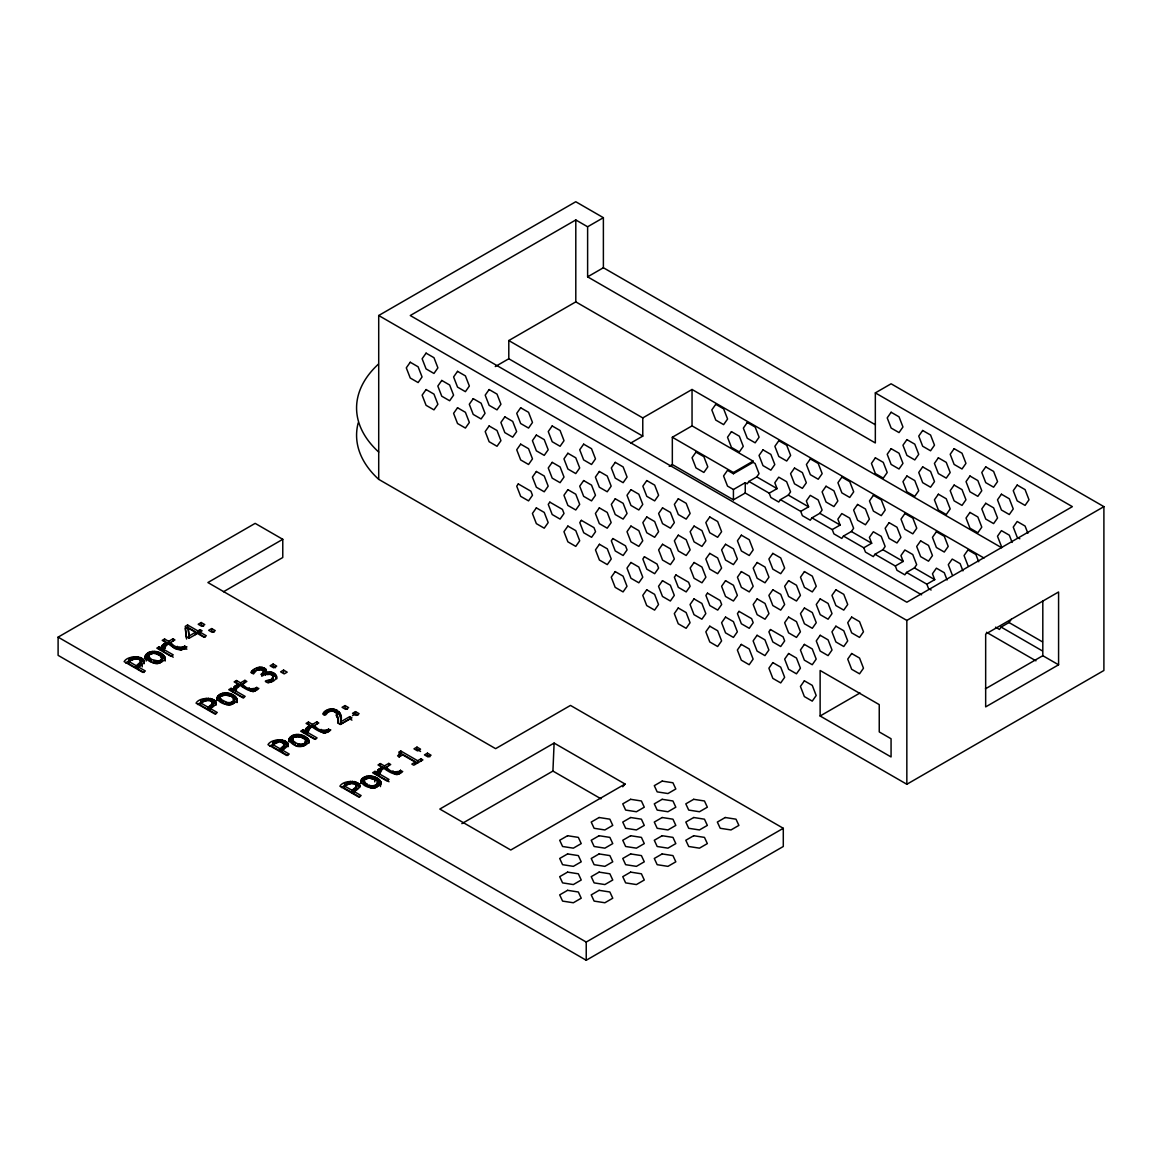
<?xml version="1.0" encoding="UTF-8"?>
<svg xmlns="http://www.w3.org/2000/svg" width="1162" height="1162" viewBox="0 0 1162 1162"><rect width="100%" height="100%" fill="white"/><g stroke="black" fill="none" stroke-linecap="round" stroke-linejoin="round"><path stroke-width="1.5" d="M265.895 669.268L266.229 673.916L265.895 669.268C261.406 665.143 253.897 667.772 250.818 672.406L253.476 673.945L256.541 670.285L261.682 669.559L263.701 671.345L261.74 673.931L261.74 676.197L263.687 674.149L263.062 672.638M461.851 823.64L552.923 771.06L554.114 743.07L625.054 784.03L622.73 786.776M340.553 724.202L340.684 719.322L340.684 721.587C345.027 709.764 328.265 704.375 322.745 713.904C326.507 718.392 326.914 709.721 331.46 710.955C337.619 710.737 338.374 718.043 337.808 722.619L337.808 720.338L337.721 722.996L340.35 724.522L351.926 717.84L349.762 716.605L340.553 721.922L340.553 724.202L349.762 718.871L351.926 720.12M145.206 655.673L145.134 658.97C144.001 647.176 167.415 650.095 165.12 661.062L164.873 656.704M217.134 697.2L217.062 700.497C215.929 688.703 239.343 691.622 237.048 702.589L236.801 698.231M289.062 738.727C290.108 746.963 306.623 749.301 309.048 740.819C306.172 732.873 288.205 731.363 288.989 742.024C291.546 733.73 306.114 735.924 309.048 743.084L309.048 740.819M360.99 780.254C362.036 788.49 378.551 790.828 380.976 782.346C378.1 774.4 360.133 772.89 360.917 783.551L362.297 780.646L368.238 778.337L368.238 776.056M165.193 657.765C162.607 666.015 148.039 663.894 145.134 656.704M237.121 699.292C234.535 707.542 219.967 705.421 217.062 698.231M266.388 670.445L265.43 674.977M265.43 672.711C276.745 668.586 281.291 681.862 267.507 682.631C260.259 679.581 273.433 681.484 273.244 676.938C271.734 672.827 265.895 673.147 262.99 675.616L260.898 674.41L261.74 673.931M173.24 657.169L163.261 651.403L163.813 647.394L166.82 645.317L164.35 643.893L162.52 644.997L161.271 650.255L159.194 649.05L159.194 646.784L161.271 647.989M163.261 651.403L163.421 648.222M243.744 697.868L235.189 692.93L235.755 688.921L238.747 686.844L236.278 685.42L234.448 686.524L233.199 691.782L231.122 690.577L231.122 688.311L233.199 689.516M235.189 692.93L235.349 692.015M305.141 731.043C306.594 724.246 313.203 727.31 307.117 732.191L317.095 737.943L314.742 739.308L300.682 731.203L303.05 729.838L305.141 731.043L305.141 733.309L303.05 732.104L303.05 729.838M315.672 739.395L307.117 734.457L307.276 733.542M377.069 772.57C378.522 765.773 385.13 768.837 379.044 773.718L389.023 779.47L386.67 780.835L372.61 772.73L374.977 771.365L377.069 772.57L377.069 774.836L374.977 773.631L374.977 771.365M389.023 781.75L379.044 775.984L379.204 775.069M415.241 762.127L411.842 764.088L413.759 765.206L422.895 759.919L420.978 758.815L417.652 760.732L400.774 750.986L398.813 752.119L399.859 753.906L397.578 755.852L399.292 756.84L402.677 754.879L415.241 762.127L415.241 764.407M399.103 754.806L399.103 757.087L399.786 753.034M268.262 680.409L268.262 682.69L271.458 681.455L273.143 679.828L273.244 676.938M161.271 650.255L161.518 646.726M233.199 691.782L233.446 688.253M305.141 733.309L305.374 729.78M377.069 774.836L377.301 771.307M282.235 750.013L289.222 754.051L286.724 755.489L267.986 744.668C273.114 735.764 299.055 740.877 282.235 750.013L282.235 752.293L287.813 755.518M140.82 661.803L136.244 665.739L128.764 661.41L128.764 663.691L136.244 668.005C142.142 667.177 142.461 658.331 135.983 658.665M212.748 703.33L208.172 707.266L200.692 702.937L200.692 705.218L208.172 709.532C214.069 708.704 214.389 699.858 207.911 700.192M284.675 744.857L280.1 748.793L272.62 744.464L272.62 746.745L280.1 751.059C291.357 747.224 278.72 736.258 272.62 744.464M356.603 786.383L352.028 790.32L344.548 785.991L344.548 788.272L352.028 792.586C357.925 791.758 358.245 782.912 351.766 783.246M159.572 660.786L159.572 663.052C167.096 658.883 156.187 650.894 150.726 653.669C143.478 657.489 153.137 665.172 158.555 663.357L158.555 661.076L161.315 659.784L162.026 657.924M233.954 699.451L233.242 701.311L230.483 702.603L230.483 704.884C246.91 692.116 201.956 691.986 227.055 704.797L227.055 702.531L221.114 699.451L220.155 697.403M305.911 741.632C301.06 750.361 282.642 735.43 298.983 736.49C318.751 742.838 291.996 754.211 292.083 738.93M364.011 780.457C369.356 792.891 388.776 780.356 368.586 777.814C353.858 781.125 379.044 796.014 377.81 782.505M148.983 654.671L148.257 658.81M364.258 782.113L364.04 783.391M161.518 648.992L164.35 646.159L164.35 643.893M233.446 690.518L236.278 687.686L236.278 685.42M305.374 732.045L308.206 729.213L308.206 726.947M377.301 773.572L380.134 770.74L380.134 768.474M145.206 657.939L147.734 655.208L152.454 653.756L152.454 651.475M217.134 699.466C221.332 692.712 232.574 694.687 236.801 700.512M163.421 650.488L164.452 648.933M748.88 481.446L747.21 483.813L745.249 482.68L733.425 489.507L727.514 486.094L723.563 475.941L727.514 470.334L733.425 473.747L753.121 462.36L755.097 463.507L759.033 473.66L756.767 476.899L748.88 481.446L769.2 493.182L770.856 497.467L778.743 502.028L780.414 499.645L788.301 495.099L790.567 491.86L786.63 481.707L778.743 477.161L774.807 482.767L777.073 488.621L769.2 493.182M800.734 511.382L808.607 506.835L806.341 500.967L810.277 495.361L818.164 499.907L822.1 510.06L819.82 513.299L811.947 517.86L810.277 520.227L802.39 515.681L800.734 511.382L780.414 499.645M832.253 529.582L840.141 525.035L837.86 519.167L841.811 513.56L849.683 518.107L853.634 528.274L851.354 531.513L843.467 536.06L841.811 538.427L833.924 533.881L832.253 529.582L811.947 517.86M863.787 547.781L871.674 543.235L869.394 537.367L873.33 531.76L881.217 536.321L885.153 546.474L882.888 549.713L875.001 554.259L873.33 556.627L865.458 552.081L863.787 547.781L843.467 536.06M895.321 565.996L903.194 561.435L900.928 555.581L904.864 549.975L912.751 554.521L916.687 564.674L914.421 567.913L906.534 572.459L904.864 574.841L896.977 570.281L895.321 565.996L875.001 554.259M1011.274 619.288L1009.008 622.527L1001.121 627.073L999.451 629.441L995.514 627.175M186.908 649.137C181.417 648.091 176.929 652.608 170.596 644.736L170.596 642.455C176.929 650.342 181.417 645.811 186.908 646.856C181.533 653.029 173.167 647.336 168.229 643.835L166.631 644.75L164.67 643.617L166.268 642.688L166.268 644.968L164.67 645.898M256.715 689.429L253.606 691.492L250.89 691.056L242.524 686.263L242.524 683.997C248.857 691.869 253.345 687.338 258.835 688.383C253.461 694.571 245.095 688.863 240.156 685.362L238.559 686.277L236.598 685.144L238.195 684.229L238.195 686.495M325.534 730.738L325.534 733.019L322.818 732.583L314.452 727.79L314.452 725.524C320.785 733.396 325.273 728.865 330.763 729.91C325.389 736.098 317.023 730.39 312.084 726.889L310.486 727.804L308.526 726.671L310.123 725.756L310.123 728.022M327.059 730.128L327.059 732.394L328.643 730.956M396.111 772.294L396.111 774.56L386.38 769.317L386.38 767.051C392.712 774.923 397.201 770.391 402.691 771.437C397.317 777.625 388.95 771.917 384.012 768.416L382.414 769.331L380.453 768.198L380.453 770.479M397.462 772.265L397.462 774.546L400.57 772.483L400.57 770.217M138.38 666.959C155.2 657.823 129.258 652.71 124.131 661.614L142.868 672.435L145.366 670.997L138.38 666.959L138.38 669.239L143.957 672.464M340.655 716.257L340.655 718.523C340.495 710.302 328.773 709.14 324.154 714.485L324.154 712.219M265.895 671.549C262.046 667.889 255.713 669.588 252.241 672.943L252.241 670.663M603.383 217.686L587.623 226.779L587.623 276.846L875.335 442.954L875.335 392.887L891.094 383.794L1103.9 506.647L1103.9 670.489L906.839 784.263L378.71 479.354L378.71 315.512L575.771 201.738L603.383 217.686L603.383 267.739L875.378 424.769M587.623 226.779L575.8 219.952L410.259 315.527L906.839 602.221L1072.366 506.647L875.335 392.887M587.623 276.846L603.383 267.739M508.796 340.553L642.775 417.913L642.775 436.113L508.796 358.767L508.796 340.553L575.8 301.873L1001.659 547.738M495.273 366.567L508.796 358.767M282.773 539.313L207.896 582.54L495.608 748.662L570.484 705.421L783.29 828.288L783.29 846.488L586.229 960.262L58.1 655.353L58.1 637.139L255.161 523.365L282.773 539.313L282.773 557.513L223.496 591.748M186.341 637.27L185.281 628.584L187.59 627.248L197.874 633.188L202.115 630.792L200.096 629.63L197.874 630.908L187.59 624.982L185.281 626.318L186.545 638.998M164.583 638.998L164.583 641.279L168.621 643.603L174.939 639.942L172.978 638.809L168.621 641.322L164.583 638.998L162.215 640.364L166.268 642.688M125.699 662.979C130.551 658.941 141.27 656.21 144.146 663.676L143.972 660.51M128.764 661.41L134.879 658.709M159.194 646.784L156.826 648.149L170.887 656.254L173.24 654.889L163.261 649.137M201.2 622.512L198.194 624.255L201.781 626.333L204.788 624.59L201.2 622.512L201.2 624.793L203.597 626.173M199.879 632.07L206.328 635.788L203.916 637.183L197.467 633.464L189.145 638.228L189.145 635.948L195.463 632.302L195.463 634.583M211.673 628.569L208.666 630.298L212.254 632.375L215.26 630.632L211.673 628.569L211.673 630.835L214.069 632.215M642.775 417.913L692.044 389.473L983.996 558.021M630.763 443.042L642.775 436.113M210.307 708.486C227.127 699.35 201.186 694.237 196.058 703.141L214.796 713.962L217.294 712.524L210.307 708.486L210.307 710.766L215.885 713.991M242.524 683.997L246.867 681.469L244.906 680.336L240.549 682.849L236.511 680.525L234.143 681.891L238.195 684.229M197.627 704.506C202.595 700.642 211.804 697.97 215.9 704.317M200.692 702.937L206.807 700.236M231.122 688.311L228.754 689.676L242.814 697.781L245.167 696.416L235.189 690.664M273.128 664.039L270.121 665.782L273.709 667.86L276.716 666.116L273.128 664.039L273.128 666.32L275.525 667.7M236.511 680.525L236.511 682.806L240.549 685.13L244.906 682.617L244.906 680.336M921.611 594.828L745.249 493.008L733.425 499.834L672.333 464.553L672.333 437.246L692.044 425.873L753.121 461.14L753.121 462.36M283.601 670.096L280.594 671.825L284.182 673.902L287.188 672.159L283.601 670.096L283.601 672.362M669.21 466.369L672.333 464.553M672.333 437.246L733.425 472.527L753.121 461.14M308.438 722.052L308.438 724.333L312.476 726.657L318.795 722.996L316.834 721.863L312.476 724.391L308.438 722.052L306.071 723.418L310.123 725.756M269.555 746.033L278.764 742.082L278.764 739.802M345.056 705.581L342.049 707.309L345.637 709.386L348.644 707.643L345.056 705.581L345.056 707.847L347.453 709.227M355.528 711.623L352.522 713.352L356.109 715.429L359.116 713.686L355.528 711.623L355.528 713.889L352.522 715.632M354.163 791.54C370.983 782.404 345.041 777.291 339.914 786.195L358.651 797.016L361.15 795.578L354.163 791.54L354.163 793.82L359.741 797.045M380.366 763.579L380.366 765.86L384.404 768.184L390.722 764.523L388.762 763.39L384.404 765.918L380.366 763.579L378.013 764.945L382.051 767.283L382.051 769.549M341.483 787.56C346.45 783.696 355.659 781.024 359.755 787.371L359.755 785.091M417.652 760.732L417.652 763.013L400.774 753.266L398.813 754.385L399.786 755.315M344.548 785.991L350.663 783.29M380.453 768.198L382.051 767.283M416.984 747.108L413.977 748.836L417.565 750.913L420.571 749.17L416.984 747.108L416.984 749.374L420.571 751.451M427.456 753.15L424.45 754.879L428.037 756.956L431.044 755.213L427.456 753.15L427.456 755.416L429.853 756.796M554.114 743.07L439.817 809.057L510.757 850.018L625.054 784.03M906.534 572.459L926.855 584.195L934.727 579.649L932.461 573.781L936.398 568.174L944.285 572.721L947.088 579.983M378.71 315.512L906.839 620.421L1103.9 506.647M820.125 715.995L891.065 756.956L891.065 738.756L879.242 731.929L879.242 704.622L820.125 670.489L820.125 715.995L859.982 692.988M985.405 688.834L1042.808 655.702L1058.582 664.795L1058.582 591.981L985.666 634.074L985.666 706.888L1058.582 664.795M58.1 637.139L586.229 942.062L783.29 828.288M148.228 655.876L151.307 659.45L158.555 661.076M227.055 702.531L230.483 702.603M276.658 676.691L276.658 678.957C275.873 675.006 270.731 673.786 267.26 674.585L267.26 672.304M288.002 744.45L288.002 746.73L285.46 743.375L280.507 742.01L280.507 739.729M380.976 782.346L380.976 784.611L377.214 780.472L370.024 778.293L370.024 776.013M164.873 658.985L161.431 655.876L156.057 653.886L156.057 651.621M1019.815 538.776L1017.186 537.251L1013.249 527.098L1017.186 521.491L1025.073 526.037L1027.891 533.3M756.767 476.899L777.073 488.621M788.301 495.099L808.607 506.835M819.82 513.299L840.141 525.035M851.354 531.513L871.674 543.235M882.888 549.713L903.194 561.435M914.421 567.913L934.727 579.649M1009.008 622.527L1042.459 641.845M1001.121 627.073L1042.183 650.793M931.14 590.005L928.511 588.495L926.855 584.195M986.48 632.273L1035.938 660.829M552.923 771.06L601.044 798.846M355.528 713.889L357.925 715.269M205.035 637.328L199.879 634.35L200.096 629.63M186.545 636.718L189.188 638.243L188.128 628.076L195.463 632.302M272.242 677.519L273.244 679.218M376.88 783.377L377.839 785.439M304.952 741.85L305.911 743.912M336.021 715.037L337.401 717.796L337.401 715.531M1012.131 542.436L1009.313 535.174L1001.426 530.627L997.49 536.234L1001.426 546.387M978.694 561.74L975.877 554.492L968.004 549.931L964.053 555.538L968.004 565.705M962.935 570.876L960.117 563.628L952.23 559.067L948.294 564.674L952.23 574.841M356.603 788.664L356.168 785.207M284.675 747.137L284.24 743.68M212.748 705.61L212.312 702.153M140.82 664.083L140.384 660.626M188.128 628.076L189.145 635.948M233.983 702.385L233.025 698.042M162.055 660.858L161.097 656.515M1042.808 600.638L1042.808 655.702M906.839 620.421L906.839 784.263M745.249 482.68L745.249 493.008M733.425 472.527L733.425 473.747M733.425 489.507L733.425 499.834M692.044 389.473L692.044 425.873M586.229 942.062L586.229 960.262M575.8 219.952L575.8 301.873M420.978 758.815L420.978 761.095M400.774 750.986L400.774 753.266M400.425 770.29L400.425 772.57M399.931 753.47L399.859 756.172M399.931 770.9L399.931 773.18M398.987 771.655L398.987 773.921M396.779 772.352L396.779 774.633M394.746 771.829L394.746 774.11M393.061 770.9L393.061 773.18M388.762 763.39L388.762 765.671M384.404 765.918L384.404 768.184M380.671 781.3L380.671 783.566M380.235 771.248L380.235 773.514M380.439 784.335L380.439 786.601M379.93 780.254L379.93 782.52M379.669 768.678L379.669 770.943M379.102 768.983L379.102 771.248M379.204 772.803L379.044 775.984M378.783 779.223L378.783 781.489M378.304 769.578L378.304 771.858M377.708 770.333L377.708 772.599M377.606 783.784L377.606 786.064M377.49 781.823L377.49 784.089M377.214 778.191L377.214 780.472M377.098 784.365L377.098 786.645M376.314 784.916L376.314 787.182M375.442 777.291L375.442 779.557M375.37 785.367L375.37 787.633M374.774 779.6L374.774 781.881M374.338 785.657L374.338 787.938M373.641 776.623L373.641 778.903M373.249 785.788L373.249 788.068M372.101 785.773L372.101 788.039M371.84 776.201L371.84 778.482M370.91 785.585L370.91 787.851M369.676 785.221L369.676 787.502M367.09 784.03L367.09 786.311M366.567 776.318L366.567 778.598M364.999 776.812L364.999 779.092M364.97 782.505L364.97 784.786M364.258 779.833L364.345 784.074M363.517 777.523L363.517 779.789M362.297 778.366L362.297 780.646M361.455 779.281L361.455 781.547M359.276 784.205L359.276 786.485M358.477 783.377L358.477 785.657M357.388 782.622L357.388 784.902M356.487 785.773L356.443 789.376M355.804 781.881L355.804 784.161M355.921 787.778L355.921 790.058M355.035 788.504L355.035 790.785M354.134 781.43L354.134 783.711M353.727 789.332L353.727 791.612M352.435 781.256L352.435 783.537M352.028 790.32L352.028 792.586M350.692 781.329L350.692 783.609M349.762 716.605L349.762 718.871M349.196 781.576L349.196 783.856M347.728 781.997L347.728 784.277M346.232 782.636L346.232 784.902M344.62 783.478L344.62 785.759M340.451 714.543L340.451 716.809M339.958 712.96L339.958 715.226M338.941 711.551L338.941 713.831M337.721 717.782L337.721 720.062M337.169 710.229L337.169 712.509M336.878 713.918L336.878 716.199M335.949 709.633L335.949 711.914M334.671 709.212L334.671 711.493M333.32 708.98L333.32 711.246M331.925 708.907L331.925 711.188M330.502 709.023L330.502 711.304M329.107 709.328L329.107 711.609M328.643 728.69L328.497 731.043M328.004 729.373L328.004 731.653M327.757 709.808L327.757 712.088M326.42 710.476L326.42 712.756M325.244 711.275L325.244 713.541M324.852 730.825L324.852 733.106M324.183 730.767L324.183 733.033M322.818 730.302L322.818 732.583M321.133 729.373L321.133 731.653M316.834 721.863L316.834 724.144M312.476 724.391L312.476 726.657M308.729 739.773L308.729 742.039M308.308 729.721L308.308 731.987M308.003 738.727L308.003 740.993M307.741 727.151L307.741 729.416M307.175 727.456L307.175 729.721M307.276 731.276L307.117 734.457M306.855 737.696L306.855 739.962M306.376 728.051L306.376 730.332M305.78 728.806L305.78 731.072M305.882 740.978L305.679 744.537M305.562 740.296L305.562 742.562M305.286 736.664L305.286 738.93M305.17 742.838L305.17 745.118M304.386 743.375L304.386 745.655M303.514 735.764L303.514 738.03M303.442 743.84L303.442 746.106M302.41 744.13L302.41 746.411M301.713 735.096L301.713 737.376M301.321 744.261L301.321 746.541M300.174 744.246L300.174 746.512M299.912 734.674L299.912 736.955M298.983 744.058L298.983 746.324M298.097 734.486L298.097 736.766M297.748 743.695L297.748 745.975M296.31 734.529L296.31 736.81M295.163 742.503L295.163 744.784M294.64 734.791L294.64 737.071M293.071 735.285L292.839 739.991M293.042 740.978L293.042 743.259M292.417 740.267L292.417 742.547M292.112 739.584L292.112 741.864M291.589 735.996L291.589 738.262M290.369 736.839L290.369 739.119M289.527 737.754L289.527 740.02M287.827 743.564L287.827 745.844M287.334 742.678L287.334 744.958M286.549 741.85L286.549 744.13M285.46 741.095L285.46 743.375M284.559 744.246L284.516 747.849M283.993 746.251L283.993 748.531M283.877 740.354L283.877 742.634M283.107 746.977L283.107 749.258M282.206 739.903L282.206 742.184M281.8 747.805L281.8 750.086M280.1 748.793L280.1 751.059M277.268 740.049L277.268 742.329M276.483 675.776L276.483 678.056M276.004 674.89L276.004 677.17M275.801 740.47L275.801 742.75M275.22 674.062L275.22 676.342M274.305 741.109L274.305 743.375M274.101 673.292L274.101 675.572M273.143 677.548L273.143 679.828M272.881 672.696L272.881 674.977M272.794 675.79L272.75 680.424M272.692 741.952L272.692 744.232M271.676 672.304L271.676 674.585M271.458 679.174L271.458 681.455M270.485 672.101L270.485 674.381M269.991 679.872L269.991 682.152M269.337 672.057L269.337 674.323M265.604 672.813L265.604 675.078M264.689 668.281L264.689 670.561M263.701 671.345L263.687 674.149M263.513 667.729L263.513 669.995M263.498 670.837L263.498 673.118M263.077 672.929L263.077 675.195M262.263 667.366L262.263 669.646M260.956 667.22L260.956 669.486M259.562 667.249L259.562 669.53M258.269 667.453L258.269 669.719M257.034 667.787L257.034 670.053M256.715 687.163L256.57 689.516M256.076 687.846L256.076 690.126M255.132 688.601L255.132 690.867M254.565 668.92L254.565 671.186M253.606 689.211L253.606 691.492M253.345 669.719L253.345 671.999M252.924 689.298L252.924 691.564M252.256 689.24L252.256 691.506M250.89 688.775L250.89 691.056M249.205 687.846L249.205 690.126M240.549 682.849L240.549 685.13M236.38 688.194L236.38 690.46M236.075 697.2L236.075 699.466M235.813 685.624L235.813 687.889M235.755 688.921L235.755 691.187M235.247 685.929L235.247 688.194M234.927 696.169L234.927 698.435M234.448 686.524L234.448 688.79M233.852 687.279L233.852 689.545M233.635 698.769L233.751 702.995M233.359 695.137L233.359 697.403M233.242 701.311L233.242 703.591M232.458 701.848L232.458 704.128M231.587 694.237L231.587 696.503M231.499 702.313L231.499 704.579M229.785 693.569L229.785 695.849M229.393 702.734L229.393 705.014M228.246 702.705L228.246 704.985M227.984 693.148L227.984 695.413M226.169 692.959L226.169 695.239M225.82 702.168L225.82 704.448M224.382 693.002L224.382 695.283M223.235 700.976L223.235 703.257M222.712 693.264L222.712 695.544M221.143 693.758L221.143 696.038M221.114 699.451L221.114 701.732M220.489 698.74L220.489 701.02M219.662 694.469L219.662 696.735M218.441 695.312L218.441 697.592M217.599 696.227L217.599 698.493M215.9 702.037L216.074 705.203M215.406 701.151L215.406 703.431M214.621 700.323L214.621 702.603M213.532 699.568L213.532 701.848M212.631 702.705L212.588 706.322M212.065 704.724L212.065 707.004M211.949 698.827L211.949 701.093M211.179 705.45L211.179 707.731M210.278 698.377L210.278 700.657M209.872 706.278L209.872 708.559M208.579 698.202L208.579 700.483M208.172 707.266L208.172 709.532M206.836 698.275L206.836 700.555M205.34 698.522L205.34 700.802M203.873 698.943L203.873 701.223M202.377 699.582L202.377 701.848M200.765 700.425L200.765 702.705M197.874 630.908L197.874 633.188M187.59 624.982L187.59 627.248M184.787 645.636L184.642 647.989M184.148 646.319L184.148 648.599M183.204 647.074L183.204 649.34M181.679 647.684L181.679 649.965M180.996 647.771L180.996 650.037M180.328 647.713L180.328 649.979M178.963 647.249L178.963 649.529M177.278 646.319L177.278 648.599M172.978 638.809L172.978 641.09M168.621 641.322L168.621 643.603M165.309 646.057L165.309 648.323M164.147 655.673L164.147 657.939M163.886 644.097L163.886 646.362M163.813 647.394L163.813 649.66M163.319 644.402L163.319 646.668M163 654.642L163 656.908M162.52 644.997L162.52 647.263M161.925 645.752L161.925 648.018M161.707 657.227L161.823 661.468M161.431 653.61L161.431 655.876M161.315 659.784L161.315 662.064M160.53 660.321L160.53 662.601M159.659 652.71L159.659 654.976M157.858 652.042L157.858 654.322M157.466 661.207L157.466 663.487M156.318 661.178L156.318 663.458M155.127 661.004L155.127 663.27M154.241 651.432L154.241 653.712M153.878 660.641L153.878 662.921M151.307 659.45L151.307 661.73M150.784 651.737L150.784 654.017M149.215 652.231L149.215 654.511M149.186 657.924L149.186 660.205M148.562 657.213L148.562 659.493M148.475 655.252L148.475 657.532M147.734 652.942L147.734 655.208M146.514 653.785L146.514 656.065M146.18 658.796L146.18 661.076M145.671 654.7L145.671 656.966M143.478 659.624L143.478 661.904M142.694 658.796L142.694 661.076M142.2 664.62L142.2 666.886M141.604 658.041L141.604 660.321M140.704 661.178L140.66 664.78M140.137 663.197L140.137 665.477M140.021 657.3L140.021 659.566M139.251 663.923L139.251 666.204M138.351 656.85L138.351 659.13M137.944 664.751L137.944 667.032M136.651 656.675L136.651 658.956M136.244 665.739L136.244 668.005M134.908 656.748L134.908 659.028M133.412 656.995L133.412 659.275M131.945 657.416L131.945 659.696M130.449 658.055L130.449 660.321M128.837 658.898L128.837 661.178M378.71 452.047A142.824 82.458 0 0 1 378.434 364.113M378.71 479.354A142.824 82.458 0 0 1 358.216 422.823M410.244 362.239L406.293 367.846L410.244 378.013L418.117 382.559L422.067 376.953L418.117 366.8L410.244 362.239M426.076 353.146L422.126 358.753L426.076 368.906L433.963 373.452L437.9 367.846L433.963 357.693L426.076 353.146M426.076 389.546L422.126 395.153L426.076 405.32L433.963 409.866L437.9 404.26L433.963 394.107L426.076 389.546M441.763 380.439L437.827 386.06L441.763 396.213L449.65 400.759L453.587 395.153L449.65 385L441.763 380.439M457.537 371.346L453.587 376.953L457.537 387.106L465.41 391.667L469.361 386.045L465.41 375.892L457.537 371.346M457.537 407.746L453.587 413.352L457.537 423.52L465.41 428.066L469.361 422.46L465.41 412.307L457.537 407.746M473.224 398.653L469.288 404.26L473.224 414.413L481.112 418.959L485.048 413.352L481.112 403.199L473.224 398.653M489.129 389.546L485.193 395.153L489.129 405.32L497.016 409.866L500.953 404.26L497.016 394.107L489.129 389.546M489.129 425.96L485.193 431.567L489.129 441.72L497.016 446.281L500.953 440.674L497.016 430.506L489.129 425.96M504.831 416.853L500.88 422.46L504.831 432.613L512.703 437.173L516.654 431.567L512.703 421.399L504.831 416.853M520.663 407.76L516.727 413.367L520.663 423.52L528.55 428.066L532.486 422.46L528.55 412.307L520.663 407.76M520.663 444.16L516.727 449.767L520.663 459.934L528.55 464.48L532.486 458.874L528.55 448.706L520.663 444.16M536.365 435.053L532.414 440.659L536.365 450.827L544.237 455.373L548.188 449.767L544.237 439.614L536.365 435.053M552.197 425.96L548.246 431.567L552.197 441.72L560.084 446.281L564.02 440.674L560.084 430.506L552.197 425.96M518.296 483.944L516.727 486.181L520.663 496.334L528.55 500.88L532.486 495.273L530.918 491.221L518.296 483.944M536.365 471.467L532.414 477.074L536.365 487.227L544.237 491.787L548.188 486.181L544.237 476.013L536.365 471.467M552.197 462.36L548.246 467.966L552.197 478.134L560.084 482.68L564.02 477.074L560.084 466.921L552.197 462.36M567.884 453.267L563.948 458.874L567.884 469.027L575.771 473.573L579.707 467.966L575.771 457.813L567.884 453.267M536.365 507.867L532.414 513.473L536.365 523.641L544.237 528.187L548.188 522.58L544.237 512.427L536.365 507.867M583.658 444.16L579.707 449.767L583.658 459.92L591.531 464.48L595.481 458.874L591.531 448.706L583.658 444.16M549.829 502.144L548.246 504.381L552.197 514.534L560.084 519.094L564.02 513.488L562.452 509.421L549.829 502.144M567.884 489.667L563.948 495.273L567.884 505.441L575.771 509.987L579.707 504.381L575.771 494.213L567.884 489.667M583.658 480.56L579.707 486.181L583.658 496.334L591.531 500.88L595.481 495.273L591.531 485.12L583.658 480.56M599.345 471.467L595.409 477.074L599.345 487.227L607.232 491.773L611.168 486.166L607.232 476.013L599.345 471.467M567.884 526.081L563.948 531.688L567.884 541.841L575.771 546.387L579.707 540.78L575.771 530.627L567.884 526.081M615.25 462.36L611.314 467.966L615.25 478.134L623.137 482.68L627.073 477.074L623.137 466.921L615.25 462.36M581.363 520.344L579.78 522.58L583.731 532.748L591.603 537.294L595.554 531.688L593.971 527.635L581.363 520.344M599.345 507.867L595.409 513.473L599.345 523.641L607.232 528.187L611.168 522.58L607.232 512.427L599.345 507.867M615.25 498.774L611.314 504.381L615.25 514.534L623.137 519.094L627.073 513.488L623.137 503.32L615.25 498.774M630.951 489.667L627.001 495.273L630.951 505.426L638.824 509.987L642.775 504.381L638.824 494.213L630.951 489.667M599.418 544.281L595.481 549.887L599.418 560.04L607.305 564.601L611.241 558.995L607.305 548.827L599.418 544.281M646.784 480.574L642.847 486.181L646.784 496.334L654.671 500.88L658.607 495.273L654.671 485.12L646.784 480.574M612.882 538.543L611.314 540.795L615.25 550.948L623.137 555.494L627.073 549.887L625.505 545.835L612.882 538.543M715.763 404.303L711.812 409.91L715.763 420.063L723.635 424.624L727.586 419.017L723.635 408.85L715.763 404.303M630.951 526.081L627.001 531.688L630.951 541.841L638.824 546.387L642.775 540.78L638.824 530.627L630.951 526.081M646.784 516.974L642.847 522.58L646.784 532.748L654.671 537.294L658.607 531.688L654.671 521.535L646.784 516.974M695.98 452.12L692.044 457.726L695.98 467.894L703.867 472.44L707.803 466.833L703.867 456.681L695.98 452.12M615.177 571.588L611.241 577.194L615.177 587.347L623.064 591.908L627.001 586.302L623.064 576.134L615.177 571.588M662.543 507.881L658.607 513.488L662.543 523.641L670.43 528.187L674.367 522.58L670.43 512.427L662.543 507.881M630.951 562.481L627.001 568.087L630.951 578.255L638.824 582.801L642.775 577.194L638.824 567.041L630.951 562.481M678.317 498.774L674.367 504.381L678.317 514.534L686.19 519.094L690.141 513.488L686.19 503.32L678.317 498.774M731.45 431.639L727.514 437.246L731.45 447.414L739.337 451.96L743.273 446.353L739.337 436.2L731.45 431.639M644.416 556.758L642.847 558.995L646.784 569.148L654.671 573.694L658.607 568.087L657.038 564.035L644.416 556.758M747.282 422.503L743.346 428.11L747.282 438.277L755.169 442.824L759.106 437.217L755.169 427.064L747.282 422.503M662.543 544.281L658.607 549.887L662.543 560.055L670.43 564.601L674.367 558.995L670.43 548.827L662.543 544.281M678.317 535.174L674.367 540.795L678.317 550.948L686.19 555.494L690.141 549.887L686.19 539.734L678.317 535.174M646.711 589.788L642.775 595.394L646.711 605.562L654.598 610.108L658.534 604.501L654.598 594.334L646.711 589.788M694.077 526.081L690.141 531.688L694.077 541.841L701.964 546.401L705.9 540.795L701.964 530.627L694.077 526.081M662.485 580.695L658.534 586.302L662.485 596.455L670.358 601.001L674.309 595.394L670.358 585.241L662.485 580.695M709.779 516.974L705.828 522.58L709.779 532.733L717.651 537.294L721.602 531.688L717.651 521.52L709.779 516.974M762.984 449.854L759.033 455.46L762.984 465.613L770.856 470.16L774.807 464.553L770.856 454.4L762.984 449.854M675.95 574.958L674.367 577.194L678.317 587.347L686.19 591.908L690.141 586.302L688.572 582.249L675.95 574.958M778.816 440.718L774.88 446.324L778.816 456.477L786.703 461.023L790.639 455.417L786.703 445.264L778.816 440.718M694.077 562.481L690.141 568.087L694.077 578.255L701.964 582.801L705.9 577.194L701.964 567.041L694.077 562.481M709.779 553.388L705.828 558.995L709.779 569.148L717.651 573.694L721.602 568.087L717.651 557.934L709.779 553.388M678.245 607.987L674.309 613.594L678.245 623.762L686.132 628.308L690.068 622.701L686.132 612.548L678.245 607.987M725.538 544.281L721.602 549.887L725.538 560.04L733.425 564.601L737.362 558.995L733.425 548.827L725.538 544.281M694.005 598.895L690.068 604.501L694.005 614.654L701.892 619.201L705.828 613.594L701.892 603.441L694.005 598.895M741.371 535.174L737.434 540.78L741.371 550.948L749.258 555.494L753.194 549.887L749.258 539.734L741.371 535.174M794.517 468.054L790.567 473.66L794.517 483.813L802.39 488.374L806.341 482.767L802.39 472.6L794.517 468.054M707.484 593.157L705.9 595.394L709.851 605.562L717.724 610.108L721.675 604.501L720.091 600.449L707.484 593.157M810.35 458.917L806.399 464.524L810.35 474.677L818.222 479.238L822.173 473.631L818.222 463.464L810.35 458.917M725.538 580.68L721.602 586.302L725.538 596.455L733.425 601.001L737.362 595.394L733.425 585.241L725.538 580.68M741.371 571.588L737.434 577.194L741.371 587.347L749.258 591.908L753.194 586.302L749.258 576.134L741.371 571.588M709.779 626.202L705.828 631.808L709.779 641.961L717.651 646.508L721.602 640.901L717.651 630.748L709.779 626.202M757.145 562.481L753.194 568.087L757.145 578.255L765.017 582.801L768.968 577.194L765.017 567.041L757.145 562.481M725.538 617.095L721.602 622.701L725.538 632.854L733.425 637.415L737.362 631.808L733.425 621.641L725.538 617.095M772.832 553.388L768.895 558.995L772.832 569.148L780.719 573.694L784.655 568.087L780.719 557.934L772.832 553.388M826.037 486.253L822.1 491.86L826.037 502.028L833.924 506.574L837.86 500.967L833.924 490.8L826.037 486.253M739.003 611.372L737.434 613.609L741.371 623.762L749.258 628.308L753.194 622.701L751.625 618.649L739.003 611.372M841.884 477.117L837.933 482.724L841.884 492.891L849.756 497.438L853.707 491.831L849.756 481.664L841.884 477.117M757.145 598.895L753.194 604.501L757.145 614.654L765.017 619.215L768.968 613.609L765.017 603.441L757.145 598.895M891.138 412.263L887.202 417.87L891.138 428.037L899.025 432.584L902.961 426.977L899.025 416.824L891.138 412.263M772.832 589.788L768.895 595.394L772.832 605.547L780.719 610.108L784.655 604.501L780.719 594.334L772.832 589.788M741.298 644.402L737.362 650.008L741.298 660.161L749.185 664.722L753.121 659.115L749.185 648.948L741.298 644.402M788.606 580.68L784.655 586.287L788.606 596.455L796.478 601.001L800.429 595.394L796.478 585.241L788.606 580.68M875.378 457.813L871.442 463.42L875.378 473.573L883.265 478.134L887.202 472.527L883.265 462.36L875.378 457.813M757.072 635.294L753.121 640.901L757.072 651.069L764.945 655.615L768.895 650.008L764.945 639.855L757.072 635.294M804.438 571.588L800.487 577.194L804.438 587.347L812.311 591.908L816.261 586.302L812.311 576.134L804.438 571.588M891.138 448.677L887.202 454.284L891.138 464.437L899.025 468.998L902.961 463.391L899.025 453.224L891.138 448.677M857.571 504.453L853.634 510.06L857.571 520.227L865.458 524.774L869.394 519.167L865.458 509.014L857.571 504.453M770.479 629.543L768.895 631.808L772.832 641.961L780.719 646.508L784.655 640.901L783.072 636.805L770.479 629.543M906.912 439.614L902.961 445.22L906.912 455.373L914.784 459.934L918.735 454.313L914.784 444.16L906.912 439.614M873.403 495.317L869.466 500.924L873.403 511.091L881.29 515.637L885.226 510.031L881.29 499.878L873.403 495.317M788.606 617.095L784.655 622.701L788.606 632.854L796.478 637.415L800.429 631.808L796.478 621.641L788.606 617.095M922.672 430.477L918.735 436.084L922.672 446.237L930.559 450.783L934.495 445.177L930.559 435.024L922.672 430.477M804.438 608.002L800.487 613.609L804.438 623.762L812.311 628.308L816.261 622.701L812.311 612.548L804.438 608.002M772.832 662.601L768.895 668.208L772.832 678.376L780.719 682.922L784.655 677.315L780.719 667.162L772.832 662.601M820.198 598.895L816.261 604.501L820.198 614.654L828.085 619.215L832.021 613.609L828.085 603.441L820.198 598.895M906.912 476.013L902.961 481.62L906.912 491.787L914.784 496.334L918.735 490.727L914.784 480.574L906.912 476.013M788.606 653.509L784.655 659.115L788.606 669.268L796.478 673.815L800.429 668.208L796.478 658.055L788.606 653.509M835.899 589.788L831.948 595.394L835.899 605.547L843.772 610.108L847.723 604.501L843.772 594.334L835.899 589.788M922.672 466.877L918.735 472.484L922.672 482.651L930.559 487.198L934.495 481.591L930.559 471.423L922.672 466.877M889.104 522.668L885.153 528.274L889.104 538.427L896.977 542.974L900.928 537.367L896.977 527.214L889.104 522.668M804.365 644.402L800.429 650.008L804.365 660.161L812.253 664.722L816.189 659.115L812.253 648.948L804.365 644.402M938.373 457.813L934.422 463.42L938.373 473.573L946.246 478.134L950.196 472.527L946.246 462.36L938.373 457.813M904.937 513.531L901 519.138L904.937 529.291L912.824 533.837L916.76 528.231L912.824 518.078L904.937 513.531M820.198 635.294L816.261 640.916L820.198 651.069L828.085 655.615L832.021 650.008L828.085 639.855L820.198 635.294M954.133 448.677L950.196 454.284L954.133 464.437L962.02 468.983L965.956 463.377L962.02 453.224L954.133 448.677M835.899 626.202L831.948 631.808L835.899 641.961L843.772 646.508L847.723 640.901L843.772 630.748L835.899 626.202M804.365 680.816L800.429 686.422L804.365 696.575L812.253 701.122L816.189 695.515L812.253 685.362L804.365 680.816M851.659 617.095L847.723 622.701L851.659 632.854L859.546 637.415L863.482 631.808L859.546 621.641L851.659 617.095M938.373 494.213L934.422 499.82L938.373 509.987L946.246 514.534L950.196 508.927L946.246 498.774L938.373 494.213M954.133 485.077L950.196 490.684L954.133 500.851L962.02 505.397L965.956 499.791L962.02 489.623L954.133 485.077M920.638 540.867L916.687 546.474L920.638 556.627L928.511 561.188L932.461 555.581L928.511 545.414L920.638 540.867M969.965 476.013L966.029 481.62L969.965 491.787L977.852 496.334L981.788 490.727L977.852 480.574L969.965 476.013M936.398 531.731L932.461 537.338L936.398 547.491L944.285 552.037L948.221 546.43L944.285 536.278L936.398 531.731M851.659 653.509L847.723 659.115L851.659 669.268L859.546 673.815L863.482 668.208L859.546 658.055L851.659 653.509M985.739 466.877L981.788 472.484L985.739 482.637L993.612 487.198L997.562 481.591L993.612 471.423L985.739 466.877M969.965 512.427L966.029 518.034L969.965 528.187L977.852 532.748L981.788 527.141L977.852 516.974L969.965 512.427M985.739 503.291L981.788 508.898L985.739 519.051L993.612 523.597L997.562 517.991L993.612 507.838L985.739 503.291M1001.426 494.213L997.49 499.82L1001.426 509.987L1009.313 514.534L1013.249 508.927L1009.313 498.774L1001.426 494.213M1017.186 485.077L1013.249 490.684L1017.186 500.851L1025.073 505.397L1029.009 499.791L1025.073 489.623L1017.186 485.077M567.579 835.725L559.692 840.271L562.582 846.488L573.345 848.158L581.232 843.597L578.342 837.381L567.579 835.725M599.113 817.511L591.226 822.071L594.116 828.288L604.879 829.944L612.766 825.398L609.876 819.181L599.113 817.511M630.632 799.311L622.759 803.857L625.635 810.074L636.413 811.744L644.285 807.198L641.409 800.981L630.632 799.311M662.166 781.111L654.293 785.657L657.169 791.874L667.947 793.544L675.819 788.983L672.943 782.767L662.166 781.111M567.579 853.925L559.692 858.471L562.582 864.688L573.345 866.358L581.232 861.812L578.342 855.595L567.579 853.925M599.113 835.725L591.226 840.271L594.116 846.488L604.879 848.158L612.766 843.597L609.876 837.381L599.113 835.725M630.632 817.511L622.759 822.071L625.635 828.288L636.413 829.944L644.285 825.398L641.409 819.181L630.632 817.511M662.166 799.311L654.293 803.857L657.169 810.074L667.947 811.744L675.819 807.198L672.943 800.981L662.166 799.311M567.579 872.125L559.692 876.671L562.582 882.888L573.345 884.558L581.232 880.012L578.342 873.795L567.579 872.125M599.113 853.925L591.226 858.471L594.116 864.688L604.879 866.358L612.766 861.812L609.876 855.595L599.113 853.925M630.632 835.725L622.759 840.271L625.635 846.488L636.413 848.158L644.285 843.597L641.409 837.381L630.632 835.725M662.166 817.511L654.293 822.071L657.169 828.288L667.947 829.944L675.819 825.398L672.943 819.181L662.166 817.511M693.699 799.311L685.812 803.857L688.703 810.074L699.466 811.744L707.353 807.198L704.462 800.981L693.699 799.311M567.579 890.324L559.692 894.885L562.582 901.102L573.345 902.758L581.232 898.211L578.342 891.995L567.579 890.324M599.113 872.125L591.226 876.671L594.116 882.888L604.879 884.558L612.766 880.012L609.876 873.795L599.113 872.125M630.632 853.925L622.759 858.471L625.635 864.688L636.413 866.358L644.285 861.812L641.409 855.595L630.632 853.925M662.166 835.725L654.293 840.271L657.169 846.488L667.947 848.158L675.819 843.597L672.943 837.381L662.166 835.725M693.699 817.511L685.812 822.071L688.703 828.288L699.466 829.944L707.353 825.398L704.462 819.181L693.699 817.511M599.113 890.324L591.226 894.885L594.116 901.102L604.879 902.758L612.766 898.211L609.876 891.995L599.113 890.324M630.632 872.125L622.759 876.671L625.635 882.888L636.413 884.558L644.285 880.012L641.409 873.795L630.632 872.125M662.166 853.925L654.293 858.471L657.169 864.688L667.947 866.358L675.819 861.812L672.943 855.595L662.166 853.925M693.699 835.725L685.812 840.271L688.703 846.488L699.466 848.158L707.353 843.597L704.462 837.381L693.699 835.725M725.233 817.511L717.346 822.071L720.237 828.288L731 829.944L738.887 825.398L735.996 819.181L725.233 817.511"/></g></svg>
